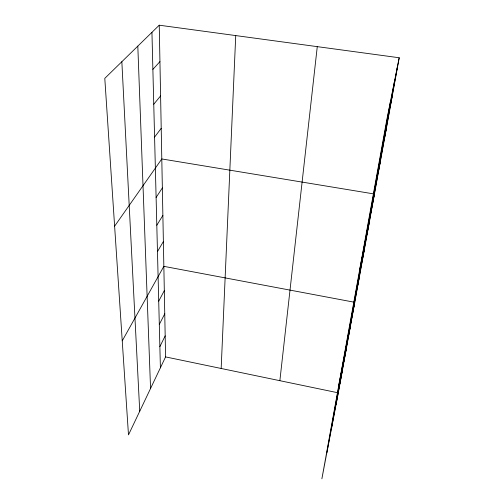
<?xml version="1.0" encoding="UTF-8"?>
<svg xmlns="http://www.w3.org/2000/svg" width="504" height="504" viewBox="0 0 504 504"><rect width="100%" height="100%" fill="white"/><g stroke="black" fill="none" stroke-linecap="round" stroke-linejoin="round"><path stroke-width="0.76" d="M221.162 368.474L235.733 35.576M279.865 380.69L317.274 46.639M326.869 452.661L390.625 100.649M331.657 427.562L394.298 82.278M336.004 404.806L397.536 66.093M399.206 57.758L386.681 120.393L321.88 478.8L338.285 392.849L399.206 57.758L159.245 25.2L104.794 78.359L128.488 434.889L165.577 356.908L159.245 25.2M348.081 338.31L350.311 326.686M343.848 361.607L346.103 349.852M339.828 383.746L342.096 371.876M361.929 262.093L364.058 251.087M357.109 288.616L359.276 277.37M338.738 385.566L354.747 302.305L163.85 266.345L122.239 340.849M359.516 270.629L374.434 194.015M367.019 234.064L369.098 223.348M384.193 139.539L386.064 130.019M378.126 172.941L380.079 162.956M390.65 103.988L392.427 95.017M159.863 346.651L165.173 335.866M159.302 324.456L164.751 313.809M158.716 301.153L164.31 290.663M157.469 251.603L163.372 241.529M156.807 225.244L162.874 215.428M156.101 197.455L162.351 187.942M114.622 226.17L161.797 158.949L373.672 193.889M154.583 137.088L161.217 128.331M153.758 104.233L160.593 95.936M152.876 69.376L159.944 61.62M165.577 356.908L338.285 392.849M121.848 61.709L139.734 411.251M137.812 46.129L150.557 388.489M151.943 32.332L160.398 367.8"/></g></svg>
